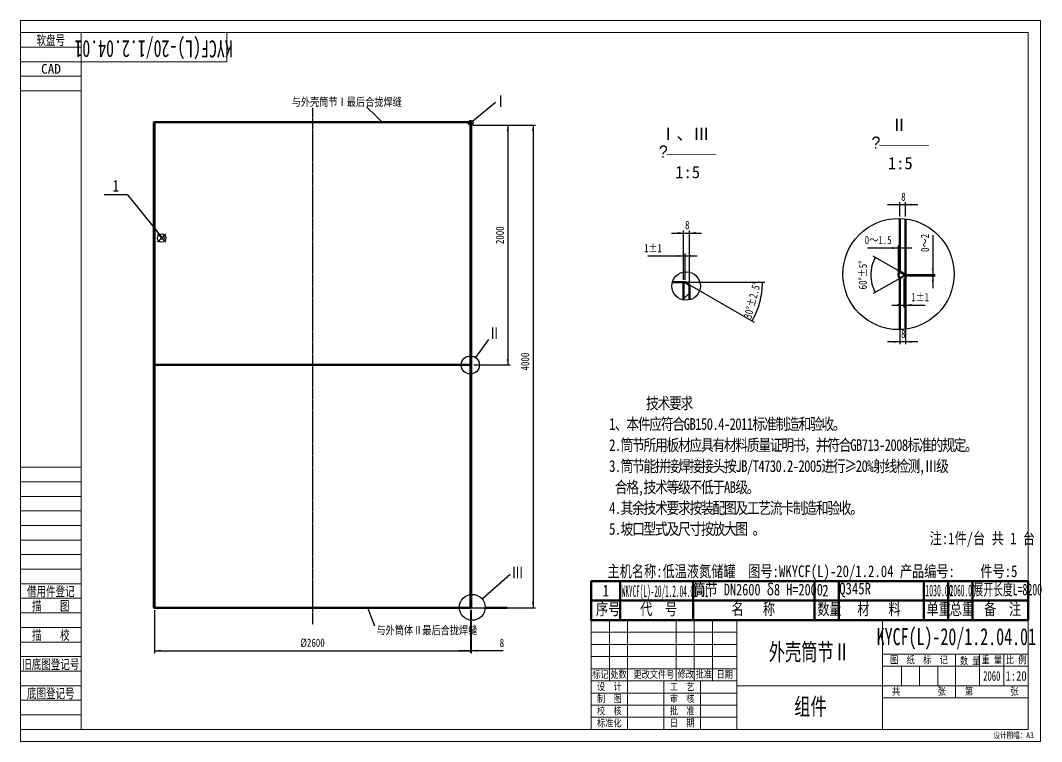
# Model space of a CAD drawing. Header units: millimetres. Extents: x 1505 to 130937, y -44938 to 37032.
# Drawn here: x 79197 to 87607, y -17049 to -11109 of the extents above; entities that cross this region are included whole.
import ezdxf

# ---------------------------------------------------------------- set-up
doc = ezdxf.new("R2010")
doc.units = ezdxf.units.MM
doc.linetypes.add('AM_ISO08W050', pattern=[16, 13, -1, 1, -1])
for name, color, linetype, lineweight in [('6', 2, 'Continuous', 18), ('AM_0', 7, 'Continuous', 50), ('AM_12', 7, 'Continuous', 50), ('AM_4', 3, 'Continuous', 25), ('AM_5', 3, 'Continuous', 25), ('AM_6', 2, 'Continuous', 15), ('AM_7', 4, 'AM_ISO08W050', 25), ('AM_8', 1, 'Continuous', 25), ('AM_PAREF', 4, 'Continuous', 25), ('CDRAFT0', 7, 'Continuous', 18), ('RAHM2', 1, 'Continuous', 18), ('RAHM3', 2, 'Continuous', 18), ('RAHM5', 7, 'Continuous', 18), ('TILE1', 5, 'Continuous', 18)]:
    doc.layers.add(name, color=color, linetype=linetype, lineweight=lineweight)
doc.styles.add('ACANSTS', font='')
doc.styles.add('ACGBTS_0.688916', font='', dxfattribs={"width": 0.688786})
doc.styles.add('HZ', font='', dxfattribs={"width": 0.7})
doc.styles.add('PC_TEXTSTYLE', font='', dxfattribs={"width": 0.8})
doc.styles.get("Standard").update_dxf_attribs({"font": 'txt', "width": 0.8})
doc.styles.add('UserTxtStyle116', font='', dxfattribs={"width": 0.388057})
doc.styles.add('UserTxtStyle120', font='', dxfattribs={"width": 0.769025})
doc.styles.add('UserTxtStyle121', font='', dxfattribs={"width": 0.614816})
doc.styles.add('UserTxtStyle2', font='', dxfattribs={"width": 0.65})
doc.styles.add('UserTxtStyle66', font='', dxfattribs={"width": 0.410691})
doc.styles.add('UserTxtStyle7', font='', dxfattribs={"width": 0.684586})
doc.styles.add('UserTxtStyle89', font='')
doc.styles.add('UserTxtStyle90', font='', dxfattribs={"width": 0.8})
doc.styles.add('UserTxtStyle96', font='', dxfattribs={"width": 0.378397})
doc.styles.get('ACANSTS').set_extended_font_data('宋体')
doc.styles.get('ACGBTS_0.688916').set_extended_font_data('宋体')
doc.styles.get('HZ').set_extended_font_data('宋体')
doc.styles.get('PC_TEXTSTYLE').set_extended_font_data('宋体')
doc.styles.get('UserTxtStyle116').set_extended_font_data('宋体')
doc.styles.get('UserTxtStyle120').set_extended_font_data('宋体')
doc.styles.get('UserTxtStyle121').set_extended_font_data('宋体')
doc.styles.get('UserTxtStyle2').set_extended_font_data('宋体')
doc.styles.get('UserTxtStyle66').set_extended_font_data('宋体')
doc.styles.get('UserTxtStyle7').set_extended_font_data('宋体')
doc.styles.get('UserTxtStyle89').set_extended_font_data('ms pgothic')
doc.styles.get('UserTxtStyle90').set_extended_font_data('宋体')
doc.styles.get('UserTxtStyle96').set_extended_font_data('宋体')
doc.dimstyles.new('AM_GB$0', dxfattribs={"dimtxt": 3.371484, "dimasz": 2.5, "dimexe": 1, "dimexo": 1, "dimgap": 2.088633, "dimtad": 1, "dimdsep": 46, "dimtxsty": 'Standard', "dimblk": 'NONE', "dimcen": 0, "dimdle": 5, "dimclrd": 256, "dimclre": 256, "dimclrt": 2, "dimadec": 0, "dimazin": 2, "dimtfac": 0.707107, "dimtdec": 3, "dimtmove": 2, "dimatfit": 3, "dimfxl": 1, "dimfrac": 2, "dimtolj": 1, "dimlwd": 18, "dimarcsym": 0})
doc.dimstyles.new('AM_GB$2', dxfattribs={"dimtxt": 3.371484, "dimasz": 2.5, "dimexe": 1, "dimexo": 1, "dimgap": 2.088633, "dimtad": 1, "dimtih": 1, "dimtoh": 1, "dimdsep": 46, "dimtxsty": 'Standard', "dimblk": 'NONE', "dimcen": 0, "dimdle": 5, "dimclrd": 256, "dimclre": 256, "dimclrt": 2, "dimadec": 0, "dimazin": 2, "dimtfac": 0.707107, "dimtdec": 3, "dimtmove": 2, "dimatfit": 3, "dimfxl": 1, "dimfrac": 2, "dimtolj": 1, "dimlwd": 18, "dimarcsym": 0})

# ---------------------------------------------------------------- blocks, each defined once
blk = doc.blocks.new('*X524')
at = {"layer": 'CDRAFT0'}
for p, q in [((1700, 5600), (1700, 5840)), ((500, 5600), (1700, 5600)), ((500, 100), (0, 100))]:
    blk.add_line(p, q, dxfattribs=at)
blk.add_lwpolyline([(500, 100), (500, 5840), (8300, 5840), (8300, 100), (500, 100)], dxfattribs=at)
at = {"layer": 'RAHM2'}
for p, q in [((500, 5720), (0, 5720)), ((500, 5480), (0, 5480)), ((500, 2260), (0, 2260)), ((500, 2020), (0, 2020)), ((500, 1780), (0, 1780)), ((500, 1540), (0, 1540)), ((500, 1300), (0, 1300)), ((500, 1060), (0, 1060)), ((500, 820), (0, 820)), ((500, 580), (0, 580)), ((500, 340), (0, 340)), ((500, 220), (0, 220))]:
    blk.add_line(p, q, dxfattribs=at)
at = {"layer": 'RAHM3'}
for p, q in [((500, 5840), (0, 5840)), ((500, 5600), (0, 5600)), ((500, 5360), (0, 5360)), ((500, 2140), (0, 2140)), ((500, 1900), (0, 1900)), ((500, 1660), (0, 1660)), ((500, 1420), (0, 1420)), ((500, 1180), (0, 1180)), ((500, 940), (0, 940)), ((500, 700), (0, 700)), ((500, 460), (0, 460))]:
    blk.add_line(p, q, dxfattribs=at)
at = {"layer": 'TILE1'}
blk.add_line((0, 0), (0, 5940), dxfattribs=at)
blk.add_lwpolyline([(0, 5940), (8400, 5940), (8400, 0), (0, 0)], dxfattribs=at)
at = {"layer": '6', "color": 1, "insert": (8013.7, 76.5), "char_height": 48.16, "width": 489.297, "attachment_point": 1, "line_spacing_factor": 1.37}
blk.add_mtext('设计图幅：A3', dxfattribs=at)
at = {"layer": 'RAHM2', "char_height": 80, "attachment_point": 8}
for s, insert, width, style in [('软盘号', (250, 5728.9), 344.867, 'HZ'), ('CAD', (252, 5500), 244.667, 'ACANSTS'), ('借用件登记', (250, 1188), 587.067, 'HZ'), ('描    图', (250, 1069.3), 462, 'HZ'), ('描    校', (250, 828.9), 467.6, 'HZ'), ('旧底图登记号', (250, 587.6), 691.133, 'HZ'), ('底图登记号', (250, 347.6), 585.667, 'HZ')]:
    blk.add_mtext(s, dxfattribs=dict(at, insert=insert, width=width, style=style))
at = {"layer": 'RAHM5', "insert": (1096.7, 5723.9), "char_height": 140, "width": 266, "attachment_point": 5, "rotation": 180, "style": 'UserTxtStyle7'}
blk.add_mtext('KYCF(L)-20/1.2.04.01', dxfattribs=at)
blk = doc.blocks.new('*X525')
at = {"layer": 'CDRAFT0'}
for p, q in [((-3600, 0), (-3600, 900)), ((-3600, 900), (0, 900)), ((-3447.7, 400), (-3447.7, 900)), ((-3300, 0), (-3300, 900)), ((-2900, 400), (-2900, 900)), ((-2750, 400), (-2750, 900)), ((-2600, 400), (-2600, 900)), ((-2400, 0), (-2400, 900)), ((-1200, 900), (-1200, 0)), ((0, 900), (0, 0)), ((-1194.4, 620), (0, 620)), ((-600, 261.7), (-600, 620)), ((-400, 360), (-400, 620)), ((-200, 360.6), (-200, 620)), ((-1199.3, 520), (0, 520)), ((-3600, 400), (-2400, 400)), ((-3000, 0), (-3000, 400)), ((-2700, 0.3), (-2700, 400)), ((-2400, 360), (0, 360)), ((-1200, 260), (0, 260)), ((-3600, 0), (0, 0))]:
    blk.add_line(p, q, dxfattribs=at)
at = {"layer": 'RAHM2'}
for p, q in [((-3600, 800), (-2400, 800)), ((-3600, 700), (-2400, 700)), ((-3600, 600), (-2400, 600)), ((-1044.4, 360.6), (-1044.4, 520)), ((-894.4, 360.6), (-894.4, 520)), ((-744.4, 360.6), (-744.4, 520)), ((-3600, 500), (-2400, 500)), ((-3600, 300), (-2400, 300)), ((-3600, 200), (-2400, 200)), ((-3600, 100), (-2400, 100))]:
    blk.add_line(p, q, dxfattribs=at)
for s, insert, char_height, width, attachment_point, style in [('图  纸  标  记', (-900, 570), 60, 698, 5, 'PC_TEXTSTYLE'), ('数 量', (-562.3, 528.3), 60, 247.2, 7, 'PC_TEXTSTYLE'), ('重 量', (-300, 570), 60, 247.6, 5, 'PC_TEXTSTYLE'), ('比 例', (-100, 570), 60, 232.4, 5, 'PC_TEXTSTYLE'), ('标记', (-3523.9, 450), 60, 195.6, 5, 'PC_TEXTSTYLE'), ('处数', (-3373.9, 450), 60, 194.4, 5, 'PC_TEXTSTYLE'), (' 更改文件号', (-3100, 450), 60, 556.8, 5, 'PC_TEXTSTYLE'), ('修改', (-2820.7, 451.8), 60, 196.4, 5, 'PC_TEXTSTYLE'), ('批准', (-2671.7, 451.8), 60, 196.4, 5, 'PC_TEXTSTYLE'), ('日期', (-2500, 450), 60, 176.4, 5, 'PC_TEXTSTYLE'), ('2060', (-300, 440), 80, 216.233, 5, 'UserTxtStyle2'), ('设  计', (-3450, 350), 60, 297.2, 5, 'PC_TEXTSTYLE'), ('工  艺', (-2850, 350), 60, 295.6, 5, 'PC_TEXTSTYLE'), ('共         张', (-900, 310), 60, 657.6, 5, 'PC_TEXTSTYLE'), ('第         张', (-300, 310), 60, 657.2, 5, 'PC_TEXTSTYLE'), ('制  图', (-3450, 250), 60, 294, 5, 'PC_TEXTSTYLE'), ('审  核', (-2850, 250), 60, 294, 5, 'PC_TEXTSTYLE'), ('校  核', (-3450, 150), 60, 296.8, 5, 'PC_TEXTSTYLE'), ('批  准', (-2850, 150), 60, 298.8, 5, 'PC_TEXTSTYLE'), ('标准化', (-3450, 50), 60, 298.4, 5, 'PC_TEXTSTYLE'), ('日  期', (-2850, 50.3), 60, 278.8, 5, 'PC_TEXTSTYLE')]:
    blk.add_mtext(s, dxfattribs=dict(at, insert=insert, char_height=char_height, width=width, attachment_point=attachment_point, style=style))
at = {"layer": 'RAHM2', "color": 2, "insert": (-100, 440), "char_height": 80, "width": 266.133, "attachment_point": 5, "style": 'PC_TEXTSTYLE'}
blk.add_mtext('1:20', dxfattribs=at)
at = {"layer": 'RAHM5', "char_height": 140, "attachment_point": 5}
for s, insert, width, style in [('KYCF(L)-20/1.2.04.01', (-592, 745.6), 2036.281, 'ACGBTS_0.688916'), ('外壳筒节Ⅱ', (-1802.7, 630.4), 1002.05, 'HZ'), ('组件', (-1793.2, 181.1), 409.15, 'HZ')]:
    blk.add_mtext(s, dxfattribs=dict(at, insert=insert, width=width, style=style))
blk = doc.blocks.new('*X526')
at = {"layer": 'AM_5'}
for points in [[(80302.6, -16300.8), (80352.6, -16292.5), (80352.6, -16309.2)], [(82902.6, -16300.8), (82852.6, -16292.5), (82852.6, -16309.2)]]:
    blk.add_hatch(color=256, dxfattribs=at).paths.add_polyline_path(points, flags=0)
for p, q in [((80302.6, -15966.5), (80302.6, -16320.8)), ((82902.6, -15966.5), (82902.6, -16320.8)), ((80302.6, -16300.8), (82902.6, -16300.8))]:
    blk.add_line(p, q, dxfattribs=at)
at = {"layer": 'AM_5', "color": 2, "insert": (81602.6, -16235.8), "char_height": 67.43, "width": 356, "attachment_point": 5, "line_spacing_factor": 1.37}
blk.add_mtext('%%C2600', dxfattribs=at)
blk = doc.blocks.new('_NONE')
blk = doc.blocks.new('*X527')
at = {"layer": 'AM_5'}
for points in [[(86711.5, -13200.7), (86719.9, -13150.7), (86703.2, -13150.7)], [(86711.5, -13213.8), (86719.9, -13263.8), (86703.2, -13263.8)]]:
    blk.add_hatch(color=256, dxfattribs=at).paths.add_polyline_path(points, flags=0)
for p, q in [((86711.5, -12877.1), (86711.5, -13313.8)), ((86492.2, -13200.7), (86731.5, -13200.7)), ((86492.2, -13213.8), (86731.5, -13213.8))]:
    blk.add_line(p, q, dxfattribs=at)
at = {"layer": 'AM_5', "color": 2, "insert": (86646.5, -12941.6), "char_height": 67.43, "width": 241.974, "attachment_point": 5, "rotation": 90, "line_spacing_factor": 1.37}
blk.add_mtext('0～2', dxfattribs=at)
blk = doc.blocks.new('*X528')
at = {"layer": 'AM_5'}
blk.add_hatch(color=256, dxfattribs=at).paths.add_polyline_path([(86238.4, -13061.7), (86222.9, -13109.6), (86211.4, -13104.8)], flags=0)
blk.add_hatch(color=256, dxfattribs=at).paths.add_polyline_path([(86238.4, -13061.7), (86222.9, -13109.6), (86211.4, -13104.8)], flags=0)
for p, q in [((86438.7, -13177.3), (86221, -13051.7)), ((86438.7, -13233.6), (86221, -13359.2))]:
    blk.add_line(p, q, dxfattribs=at)
for start, end in [(150, 180), (180, 210)]:
    blk.add_arc((86487.3, -13205.5), 287.5, start, end, dxfattribs=at)
at = {"layer": 'AM_5', "color": 2, "insert": (86134.8, -13205.5), "char_height": 67.43, "width": 312.32, "attachment_point": 5, "rotation": 90, "line_spacing_factor": 1.37}
blk.add_mtext('60%%D%%P5%%D', dxfattribs=at)
blk = doc.blocks.new('*X529')
at = {"layer": 'AM_5'}
for points in [[(86472.9, -13452.8), (86422.9, -13444.4), (86422.9, -13461.1)], [(86486.7, -13452.8), (86536.7, -13444.4), (86536.7, -13461.1)]]:
    blk.add_hatch(color=256, dxfattribs=at).paths.add_polyline_path(points, flags=0)
for p, q in [((86472.9, -13233.8), (86472.9, -13472.8)), ((86486.7, -13233.8), (86486.7, -13472.8)), ((86372.9, -13452.8), (86649.6, -13452.8))]:
    blk.add_line(p, q, dxfattribs=at)
at = {"layer": 'AM_5', "color": 2, "insert": (86607.2, -13387.8), "char_height": 67.43, "width": 144.04, "attachment_point": 5, "line_spacing_factor": 1.37}
blk.add_mtext('1%%P1', dxfattribs=at)
blk = doc.blocks.new('*X530')
at = {"layer": 'AM_5'}
for points in [[(86428, -12983.4), (86378, -12991.8), (86378, -12975.1)], [(86438.7, -12983.4), (86488.7, -12991.8), (86488.7, -12975.1)]]:
    blk.add_hatch(color=256, dxfattribs=at).paths.add_polyline_path(points, flags=0)
for p, q in [((86538.7, -12983.4), (86172.9, -12983.4)), ((86428, -13185.4), (86428, -12963.4)), ((86438.7, -13157.3), (86438.7, -12963.4))]:
    blk.add_line(p, q, dxfattribs=at)
at = {"layer": 'AM_5', "color": 2, "insert": (86261.4, -12918.4), "char_height": 67.43, "width": 337.974, "attachment_point": 5, "line_spacing_factor": 1.37}
blk.add_mtext('0～1.5', dxfattribs=at)
blk = doc.blocks.new('*X531')
at = {"layer": 'AM_5'}
for points in [[(83418.7, -11970.9), (83427, -12020.9), (83410.3, -12020.9)], [(83418.7, -15946.5), (83427, -15896.5), (83410.3, -15896.5)]]:
    blk.add_hatch(color=256, dxfattribs=at).paths.add_polyline_path(points, flags=0)
for p, q in [((82922.5, -11970.9), (83438.7, -11970.9)), ((83418.7, -11970.9), (83418.7, -15946.5)), ((82903.4, -15946.5), (83438.7, -15946.5))]:
    blk.add_line(p, q, dxfattribs=at)
at = {"layer": 'AM_5', "color": 2, "insert": (83353.7, -13918.6), "char_height": 67.43, "width": 272, "attachment_point": 5, "rotation": 90, "line_spacing_factor": 1.37}
blk.add_mtext('4000', dxfattribs=at)
blk = doc.blocks.new('*X534')
at = {"layer": 'AM_8', "linetype": 'Continuous', "lineweight": 18}
h = blk.add_hatch(dxfattribs=at)
h.set_pattern_fill('ANSI31', color=256, style=0, pattern_type=0)
h.set_pattern_definition([(45, (0, 0), (-134.7, 134.7), [])])
edge = h.paths.add_edge_path(flags=0)
edge.add_line((27.5, -114.2), (27.5, 31.1))
edge.add_line((27.5, 31.1), (-20.5, 31.1))
edge.add_line((-20.5, 31.1), (-20.5, -115.7))
edge.add_arc((0, 0), 117.5, 259.95609, 283.54767)
at = {"layer": 'AM_0'}
for p, q in [((-8.5, 31.1), (-113.3, 31.1)), ((-20.5, 31.1), (-20.5, -115.7)), ((-8.5, 31.1), (27.5, 10.3)), ((27.5, 10.3), (27.5, -114.2))]:
    blk.add_line(p, q, dxfattribs=at)
blk = doc.blocks.new('*X535')
at = {"layer": 'AM_5'}
for points in [[(84659.1, -13048.9), (84609.1, -13040.6), (84609.1, -13057.2)], [(84671.1, -13048.9), (84721.1, -13040.6), (84721.1, -13057.2)]]:
    blk.add_hatch(color=256, dxfattribs=at).paths.add_polyline_path(points, flags=0)
for p, q in [((84659.1, -13245.3), (84659.1, -13028.9)), ((84671.1, -13245.3), (84671.1, -13028.9)), ((84364.2, -13048.9), (84771.1, -13048.9))]:
    blk.add_line(p, q, dxfattribs=at)
at = {"layer": 'AM_5', "color": 2, "insert": (84406.6, -12983.9), "char_height": 67.43, "width": 144.04, "attachment_point": 5, "line_spacing_factor": 1.37}
blk.add_mtext('1%%P1', dxfattribs=at)
blk = doc.blocks.new('*X536')
at = {"layer": 'AM_5'}
blk.add_hatch(color=256, dxfattribs=at).paths.add_polyline_path([(85222.8, -13583.8), (85240.6, -13536.7), (85251.7, -13542.3)], flags=0)
blk.add_hatch(color=256, dxfattribs=at).paths.add_polyline_path([(85222.8, -13583.8), (85240.6, -13536.7), (85251.7, -13542.3)], flags=0)
for p, q in [((84671.1, -13265.3), (85328.2, -13265.3)), ((84707.1, -13286.1), (85240.1, -13593.8))]:
    blk.add_line(p, q, dxfattribs=at)
for start, end in [(345, 360), (330, 345)]:
    blk.add_arc((84671.1, -13265.3), 637.1, start, end, dxfattribs=at)
at = {"layer": 'AM_5', "color": 2, "insert": (85223.7, -13413.4), "char_height": 67.43, "width": 391.84, "attachment_point": 5, "rotation": 75, "line_spacing_factor": 1.37}
blk.add_mtext('30%%D%%P2.5%%D', dxfattribs=at)
blk = doc.blocks.new('*X537')
at = {"layer": 'AM_5'}
for points in [[(83210.8, -11971), (83219.1, -12021), (83202.4, -12021)], [(83210.8, -13946.5), (83219.1, -13896.5), (83202.4, -13896.5)]]:
    blk.add_hatch(color=256, dxfattribs=at).paths.add_polyline_path(points, flags=0)
for p, q in [((82922.6, -11971), (83230.8, -11971)), ((83210.8, -11971), (83210.8, -13946.5)), ((82930.6, -13946.5), (83230.8, -13946.5))]:
    blk.add_line(p, q, dxfattribs=at)
at = {"layer": 'AM_5', "color": 2, "insert": (83145.8, -12878.1), "char_height": 67.43, "width": 272, "attachment_point": 5, "rotation": 90, "line_spacing_factor": 1.37}
blk.add_mtext('2000', dxfattribs=at)
blk = doc.blocks.new('*X538')
at = {"layer": 'AM_5'}
for points in [[(82902.6, -16300.7), (82852.6, -16309), (82852.6, -16292.4)], [(82910.6, -16300.7), (82960.6, -16309), (82960.6, -16292.4)]]:
    blk.add_hatch(color=256, dxfattribs=at).paths.add_polyline_path(points, flags=0)
for p, q in [((82902.6, -15966.5), (82902.6, -16320.7)), ((82910.6, -15963), (82910.6, -16320.7)), ((83174, -16300.7), (82802.6, -16300.7))]:
    blk.add_line(p, q, dxfattribs=at)
at = {"layer": 'AM_5', "color": 2, "insert": (83162, -16235.7), "char_height": 67.4, "width": 140, "attachment_point": 5, "line_spacing_factor": 1.37}
blk.add_mtext('8', dxfattribs=at)
blk = doc.blocks.new('*X551')
at = {"layer": 'AM_5'}
for points in [[(84659.1, -12859.8), (84609.1, -12851.5), (84609.1, -12868.2)], [(84707.1, -12859.8), (84757.1, -12851.5), (84757.1, -12868.2)]]:
    blk.add_hatch(color=256, dxfattribs=at).paths.add_polyline_path(points, flags=0)
for p, q in [((84559.1, -12859.8), (84807.1, -12859.8)), ((84659.1, -13245.3), (84659.1, -12839.8)), ((84707.1, -13266.1), (84707.1, -12839.8))]:
    blk.add_line(p, q, dxfattribs=at)
at = {"layer": 'AM_5', "color": 2, "insert": (84689.1, -12794.8), "char_height": 67.4, "width": 140, "attachment_point": 5, "line_spacing_factor": 1.37}
blk.add_mtext('8', dxfattribs=at)
blk = doc.blocks.new('*X552')
at = {"layer": 'AM_PAREF'}
for p, q in [((80325, -12936.5), (80395, -12866.5)), ((80325, -12866.5), (80395, -12936.5))]:
    blk.add_line(p, q, dxfattribs=at)
blk.add_circle((80360, -12901.5), 35, dxfattribs=at)
blk = doc.blocks.new('*X553')
at = {"layer": 'AM_5'}
for points in [[(86438.7, -13756), (86388.7, -13764.3), (86388.7, -13747.6)], [(86486.7, -13756), (86536.7, -13764.3), (86536.7, -13747.6)]]:
    blk.add_hatch(color=256, dxfattribs=at).paths.add_polyline_path(points, flags=0)
for p, q in [((86438.7, -13536), (86438.7, -13776)), ((86486.7, -13536), (86486.7, -13776)), ((86586.7, -13756), (86338.7, -13756))]:
    blk.add_line(p, q, dxfattribs=at)
at = {"layer": 'AM_5', "color": 2, "insert": (86468.7, -13691), "char_height": 67.4, "width": 140, "attachment_point": 5, "line_spacing_factor": 1.37}
blk.add_mtext('8', dxfattribs=at)
blk = doc.blocks.new('*X554')
at = {"layer": 'AM_5'}
for points in [[(86438.7, -12626.4), (86388.7, -12634.7), (86388.7, -12618.1)], [(86486.7, -12626.4), (86536.7, -12634.7), (86536.7, -12618.1)]]:
    blk.add_hatch(color=256, dxfattribs=at).paths.add_polyline_path(points, flags=0)
for p, q in [((86438.7, -12723.7), (86438.7, -12606.4)), ((86486.7, -12723.7), (86486.7, -12606.4)), ((86586.7, -12626.4), (86338.7, -12626.4))]:
    blk.add_line(p, q, dxfattribs=at)
at = {"layer": 'AM_5', "color": 2, "insert": (86468.7, -12561.4), "char_height": 67.4, "width": 140, "attachment_point": 5, "line_spacing_factor": 1.37}
blk.add_mtext('8', dxfattribs=at)
blk = doc.blocks.new('*X557')
at = {"layer": 'AM_0', "color": 7}
blk.add_line((83897.1, -15726.6), (87497.1, -15726.6), dxfattribs=at)
at = {"layer": 'AM_0', "color": 1}
for p, q in [((84137.1, -15726.6), (84137.1, -15887.6)), ((84737.1, -15726.6), (84737.1, -15887.6)), ((85737.1, -15726.6), (85737.1, -15887.6)), ((85937.1, -15726.6), (85937.1, -15887.6)), ((86637.1, -15726.6), (86637.1, -15887.6)), ((86837.1, -15726.6), (86837.1, -15887.6)), ((87037.1, -15726.6), (87037.1, -15887.6)), ((83897.1, -15887.6), (87497.1, -15887.6)), ((84137.1, -15887.6), (84137.1, -16048.6)), ((84737.1, -15887.6), (84737.1, -16048.6)), ((85737.1, -15887.6), (85737.1, -16048.6)), ((85937.1, -15887.6), (85937.1, -16048.6)), ((86637.1, -15887.6), (86637.1, -16048.6)), ((86837.1, -15887.6), (86837.1, -16048.6)), ((87037.1, -15887.6), (87037.1, -16048.6))]:
    blk.add_line(p, q, dxfattribs=at)
at = {"layer": 'AM_0', "color": 7}
blk.add_lwpolyline([(83897.1, -15726.6), (83897.1, -16048.6), (87497.1, -16048.6), (87497.1, -15726.6)], dxfattribs=at)
at = {"layer": 'AM_0', "color": 2, "line_spacing_factor": 1.37}
for s, insert, char_height, width, attachment_point in [('1', (83992.1, -15853.6), 96.3, 40, 7), ('2', (85800.4, -15853.6), 96.3, 60, 7), ('Q345R', (85940.1, -15860.7), 96.33, 385.714, 7), ('名   称', (85054.2, -15908.7), 96.33, 810.286, 1), ('数量', (85760.1, -15908.7), 96.33, 305.333, 1), ('序号', (83937.3, -15909.6), 96.33, 296, 1), ('代  号', (84300.7, -15910.4), 96.33, 612.571, 1), ('材   料', (86089, -15909.6), 96.33, 923.81, 1), ('单重', (86659.6, -15908.7), 96.33, 304, 1), ('总重', (86851.6, -15908.7), 96.33, 293.333, 1), ('备  注', (87133.5, -15909.6), 96.33, 639.238, 1)]:
    blk.add_mtext(s, dxfattribs=dict(at, insert=insert, char_height=char_height, width=width, attachment_point=attachment_point))
for s, insert, char_height, width, attachment_point, style in [('WKYCF(L)-20/1.2.04.01-01', (84149.4, -15883.6), 96.328, 835.176, 7, 'UserTxtStyle96'), ('筒节 DN2600 δ8 H=2000', (84737.9, -15748.4), 96.328, 2119.509, 1, 'UserTxtStyle120'), ('1030.00', (86649, -15853.6), 96.33, 241.559, 7, 'UserTxtStyle66'), ('2060.00', (86850.3, -15853.6), 96.33, 236.992, 7, 'UserTxtStyle116'), ('展开长度L=8200', (87046.4, -15747.8), 96.33, 956.917, 1, 'UserTxtStyle121')]:
    blk.add_mtext(s, dxfattribs=dict(at, insert=insert, char_height=char_height, width=width, attachment_point=attachment_point, style=style))
blk = doc.blocks.new('*X558')
at = {"layer": 'AM_5', "color": 3}
for p, q in [((82046.3, -11820.7), (82126.7, -11898)), ((82126.7, -11898), (82177.2, -11946.5))]:
    blk.add_line(p, q, dxfattribs=at)
at = {"layer": 'AM_5', "color": 2, "insert": (81431.7, -11746.6), "char_height": 67.43, "width": 1328.349, "attachment_point": 1, "line_spacing_factor": 1.37}
blk.add_mtext('与外壳筒节Ⅰ最后合拢焊缝', dxfattribs=at)
blk = doc.blocks.new('*X559')
at = {"layer": 'AM_5', "color": 3}
for p, q in [((82084.2, -16011.9), (82059.4, -15946.5)), ((82116.9, -16098.1), (82084.2, -16011.9))]:
    blk.add_line(p, q, dxfattribs=at)
at = {"layer": 'AM_5', "color": 2, "insert": (82129.4, -16098), "char_height": 67.43, "width": 1220.082, "attachment_point": 1, "line_spacing_factor": 1.37}
blk.add_mtext('与外筒体Ⅱ最后合拢焊缝', dxfattribs=at)
blk = doc.blocks.new('*X560')
at = {"layer": 'AM_5', "color": 3}
for p, q in [((80077.7, -12545.4), (79886, -12545.4)), ((80077.7, -12545.4), (80324.3, -12847.1)), ((80360.7, -12891.6), (80324.3, -12847.1))]:
    blk.add_line(p, q, dxfattribs=at)
blk.add_circle((80368.6, -12901.3), 12.5, dxfattribs=at)
at = {"layer": 'AM_5', "color": 2, "insert": (79956.8, -12519.1), "char_height": 96.3, "width": 40, "attachment_point": 7, "line_spacing_factor": 1.37}
blk.add_mtext('1', dxfattribs=at)

msp = doc.modelspace()

# ---------------------------------------------------------------- linework, layer by layer
at = {"layer": 'AM_0'}
for p, q in [((80300.56755, -11946.49292), (80294.56755, -11949.95702)), ((80294.56755, -11949.95702), (80294.56755, -15943.02881)), ((82904.56755, -11946.49292), (80300.56755, -11946.49292)), ((82904.56755, -11946.49292), (80300.56755, -11946.49292)), ((80302.56755, -11946.49292), (80302.56755, -15946.49292)), ((82902.56755, -11946.49292), (82902.56755, -15946.49292)), ((82904.56755, -11946.49292), (82910.56755, -11949.95702)), ((82910.56755, -11949.95702), (82910.56755, -15943.02881)), ((86438.66594, -13177.34639), (86438.66594, -12740.08655)), ((86486.66594, -13651.96574), (86486.66594, -12743.66527)), ((86474.11948, -13197.8155), (86438.66594, -13177.34639)), ((86474.11948, -13197.8155), (86486.66594, -13197.8155)), ((86472.85467, -13213.8155), (86438.66594, -13233.55438)), ((86438.66594, -13655.54446), (86438.66594, -13233.47569)), ((86472.85467, -13213.8155), (86486.66594, -13213.8155)), ((82910.56755, -13946.49292), (80294.56755, -13946.49292)), ((80300.56755, -15946.49292), (80294.56755, -15943.02881)), ((82904.56755, -15946.49292), (80300.56755, -15946.49292)), ((82904.56755, -15946.49292), (82910.56755, -15943.02881)), ((83206.56755, -15946.49292), (83025.13292, -15946.49292))]:
    msp.add_line(p, q, dxfattribs=at)
msp.add_arc((86470.17288, -13205.41104), 42.19374, 138.307111142, 221.692888858, dxfattribs=at)
at = {"layer": 'AM_4'}
for p, q in [((82921.03691, -11939.16206), (83109.79724, -11782.27672)), ((82946.48204, -13886.12998), (83055.05337, -13736.8926)), ((82998.52062, -15872.49028), (83229.29626, -15668.88867))]:
    msp.add_line(p, q, dxfattribs=at)
for centre, radius in [((82905.98171, -11951.67496), 19.57631), ((86428.67265, -13197.8155), 457.83803), ((84679.5552, -13296.39084), 117.45788), ((82902.56755, -13946.49292), 74.64695), ((82918.56755, -15943.02881), 106.62166)]:
    msp.add_circle(centre, radius, dxfattribs=at)
at = {"layer": 'AM_7', "linetype": 'AM_ISO08W050', "lineweight": 25}
msp.add_line((81602.56755, -11829.87295), (81602.56755, -16084.85424), dxfattribs=at)

# ---------------------------------------------------------------- block references
at = {"layer": 'AM_0', "linetype": 'Continuous', "lineweight": 18}
for name, p in [('*X524', (79197.10346, -17048.72961)), ('*X525', (87497.10346, -16948.72961))]:
    msp.add_blockref(name, p, dxfattribs=at)
at = {"layer": 'AM_0'}
for name, p in [('*X534', (84679.5552, -13296.39084)), ('*X557', (0, 0))]:
    msp.add_blockref(name, p, dxfattribs=at)
at = {"layer": 'AM_12'}
msp.add_blockref('*X552', (0, 0), dxfattribs=at)
at = {"layer": 'AM_5'}
for name in ['*X558', '*X560', '*X559']:
    msp.add_blockref(name, (0, 0), dxfattribs=at)

# ---------------------------------------------------------------- texts
at = {"layer": 'AM_4', "color": 2, "char_height": 100, "attachment_point": 1}
for s, insert, width, style in [('Ⅱ  ', (86365.83151, -11919.12105), 284.4444444, 'ACANSTS'), ('Ⅰ、Ⅲ', (84464.38735, -11992.7567), 738.8888889, 'ACANSTS'), ('?', (86206.46643, -12065.29388), 981.9047619, 'UserTxtStyle89'), ('?', (84455.30005, -12138.92953), 981.9047619, 'UserTxtStyle89'), ('───', (86270.75214, -12090.26638), 981.9047619, 'ACANSTS'), ('───', (84519.58576, -12163.90203), 981.9047619, 'ACANSTS'), ('1:5', (86341.66484, -12234.69666), 376.6666667, 'ACANSTS'), ('1:5', (84590.49846, -12308.33231), 376.6666667, 'ACANSTS')]:
    msp.add_mtext(s, dxfattribs=dict(at, insert=insert, width=width, style=style))
at = {"layer": 'AM_6', "color": 2, "linetype": 'Continuous', "lineweight": 50, "attachment_point": 1, "line_spacing_factor": 1.37}
for s, insert, char_height, width in [('Ⅰ', (83101.60275, -11724.59264), 96.32812, 4304.9348709), ('Ⅱ', (83051.01402, -13637.80685), 96.32812, 4225.3040854), ('注:1件/台 共 1 台', (86685.15372, -15326.63858), 96.328125, 1397.9047619), ('Ⅲ', (83241.1883, -15608.82201), 96.32812, 4178.0157979), ('主机名称:低温液氮储罐  图号:WKYCF(L)-20/1.2.04 产品编号:    件号:5', (84032.12411, -15597.65207), 96.328125, 6532.952381)]:
    msp.add_mtext(s, dxfattribs=dict(at, insert=insert, char_height=char_height, width=width))
at = {"layer": 'AM_6', "color": 2, "linetype": 'Continuous', "lineweight": 50, "char_height": 96.328125, "attachment_point": 1, "line_spacing_factor": 1.37, "style": 'UserTxtStyle90'}
for s, insert, width in [('\\T0.9; 技术要求', (84302.34007, -14213.00635), 1183.8095238), ('\\T0.9;1、本件应符合GB150.4-2011标准制造和验收。', (84045.19722, -14384.70735), 2975.5018315), ('\\T0.9;2.筒节所用板材应具有材料质量证明书，并符合GB713-2008标准的规定。', (84045.19722, -14558.07535), 4694.7399267), ('\\T0.9;3.筒节能拼接焊接接头按JB/T4730.2-2005进行≥20%射线检测,Ⅲ级', (84045.19722, -14731.44335), 4644.996337), ('\\T0.9; 合格,技术等级不低于AB级。', (84045.19722, -14904.81135), 1920.1465201), ('\\T0.9;4.其余技术要求按装配图及工艺流卡制造和验收。', (84045.19722, -15076.51235), 3049.2893773), ('\\T0.9;5.坡口型式及尺寸按放大图 。', (84045.19722, -15249.04685), 1847.3846154)]:
    msp.add_mtext(s, dxfattribs=dict(at, insert=insert, width=width))

# ---------------------------------------------------------------- dimensions: what is measured, and where the dimension line sits
at = {"layer": 'AM_5'}
for base, p1, p2, text, picture, middle in [((83418.68171, -15946.49292), (82902.45073, -11970.9302), (82883.44691, -15946.49292), '4000', '*X531', (83418.68171, -13918.63573)), ((83210.75538, -13946.49292), (82902.56755, -11970.95126), (82910.56755, -13946.49292), '2000', '*X537', (83210.75538, -12878.06438)), ((86711.54356, -13213.8155), (86472.19405, -13200.66485), (86472.19405, -13213.8155), '0～2', '*X527', (86711.54356, -12941.61818))]:
    dim = msp.add_linear_dim(base=base, p1=p1, p2=p2, angle=90, text=text, dimstyle='AM_GB$0', override={"dimscale": 20, "dimsah": 1, "dimtfill": 1}, dxfattribs=at)
    dim.commit()
    dim.dimension.update_dxf_attribs({"geometry": picture, "text_midpoint": middle, "dimtype": 160})
for base, p1, p2, text, picture, middle in [((86438.66594, -12626.39158), (86486.66594, -12743.66527), (86438.66594, -12743.66527), '8', '*X554', (86462.66594, -12626.39158)), ((84707.07021, -12859.81931), (84659.07021, -13265.29855), (84707.07021, -13286.08316), '8', '*X551', (84683.07021, -12859.81931)), ((84671.07021, -13048.90614), (84659.07021, -13265.29855), (84671.07021, -13265.29855), '1%%P1', '*X535', (84406.55646, -13048.90614)), ((86427.97914, -12983.44508), (86438.66594, -13177.34639), (86427.97914, -13205.41104), '0～1.5', '*X530', (86261.48555, -12983.44508)), ((86486.66594, -13452.77967), (86472.85467, -13213.8155), (86486.66594, -13213.8155), '1%%P1', '*X529', (86607.06594, -13452.77967)), ((86438.66594, -13755.95313), (86486.66594, -13515.95313), (86438.66594, -13515.95313), '8', '*X553', (86462.66594, -13755.95313)), ((82902.56755, -16300.83985), (80302.56755, -15946.49292), (82902.56755, -15946.49292), '%%C2600', '*X526', (81602.56755, -16300.83985)), ((82902.56755, -16300.69352), (82910.56755, -15943.02881), (82902.56755, -15946.49292), '8', '*X538', (83155.97065, -16300.69352))]:
    dim = msp.add_linear_dim(base=base, p1=p1, p2=p2, text=text, dimstyle='AM_GB$0', override={"dimscale": 20, "dimsah": 1, "dimtfill": 1}, dxfattribs=at)
    dim.commit()
    dim.dimension.update_dxf_attribs({"geometry": picture, "text_midpoint": middle, "dimtype": 160})
for base, line1, line2, text, picture, middle in [((86199.83077, -13205.45039), ((86474.11948, -13197.8155), (86438.66594, -13177.34639)), ((86472.85467, -13213.8155), (86438.66594, -13233.55438)), '60%%D%%P5%%D', '*X528', (86134.83077, -13205.45039)), ((85286.45386, -13430.1901), ((84671.07021, -13265.29855), (84707.07021, -13286.08316)), ((84671.07021, -13265.29855), (84566.28728, -13265.29855)), '30%%D%%P2.5%%D', '*X536', (85223.66868, -13413.36686))]:
    dim = msp.add_angular_dim_2l(base=base, line1=line1, line2=line2, text=text, dimstyle='AM_GB$2', override={"dimscale": 20, "dimtad": 1, "dimtih": 0, "dimtoh": 0, "dimsah": 1, "dimtix": 1, "dimtfill": 1}, dxfattribs=at)
    dim.commit()
    dim.dimension.update_dxf_attribs({"geometry": picture, "text_midpoint": middle})

doc.saveas('drawing.dxf')
